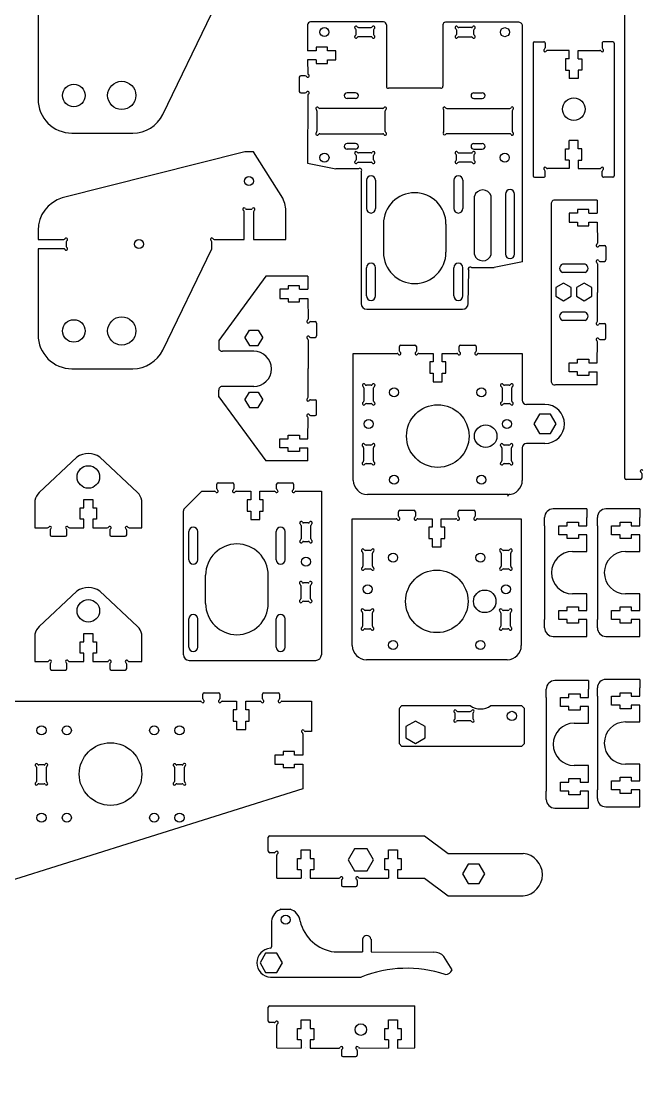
# Model space of a CAD drawing. Extents: x -480 to 456, y 426 to 992.
# Drawn here: x -210.1 to 10.6, y 429.5 to 803.2 of the extents above; entities that cross this region are included whole.
import ezdxf

# ---------------------------------------------------------------- set-up
doc = ezdxf.new("R2010")
doc.units = 0
doc.header["$MEASUREMENT"] = 0
doc.layers.add('BLACK', color=250, linetype='Continuous')
doc.layers.add('WHITE', color=7, linetype='Continuous')

# ---------------------------------------------------------------- blocks, each defined once
blk = doc.blocks.new('h')
at = {"linetype": 'ByBlock'}
for p, q in [((395.29, 804.97), (396.8, 807.56)), ((395.29, 804.97), (396.8, 802.38)), ((396.8, 807.56), (399.8, 807.56)), ((399.8, 807.56), (401.29, 804.97)), ((399.8, 802.38), (401.29, 804.97)), ((396.8, 802.38), (399.8, 802.38))]:
    blk.add_line(p, q, dxfattribs=at)
blk = doc.blocks.new('f')
at = {"linetype": 'ByBlock'}
for p, q in [((395.29, 826.91), (396.8, 829.51)), ((396.8, 829.51), (399.8, 829.51)), ((399.8, 829.51), (401.29, 826.91)), ((395.29, 826.91), (396.8, 824.32)), ((399.8, 824.32), (401.29, 826.91)), ((396.8, 824.32), (399.8, 824.32))]:
    blk.add_line(p, q, dxfattribs=at)
blk = doc.blocks.new('slot')
at = {"layer": 'WHITE', "linetype": 'Continuous'}
for p, q in [((959.16, 438.54), (959.16, 436.97)), ((964.49, 439.4), (960.02, 439.4)), ((965.36, 436.97), (965.36, 438.54)), ((960.02, 436.1), (964.49, 436.1))]:
    blk.add_line(p, q, dxfattribs=at)
for centre, start, end in [((959.16, 439.4), 30, 239.9998), ((958.66, 438.54), 0, 59.9998), ((960.02, 439.9), 210, 270), ((964.49, 439.9), 270, 329.9998), ((965.36, 439.4), 300, 149.9998), ((965.86, 438.54), 120, 180), ((959.16, 436.1), 120, 329.9998), ((958.66, 436.97), 300, 0), ((960.02, 435.6), 90, 149.9998), ((964.49, 435.6), 30, 90), ((965.36, 436.1), 210, 59.9998), ((965.86, 436.97), 180, 239.9998)]:
    blk.add_arc(centre, 0.5, start, end, dxfattribs=at)
blk = doc.blocks.new('jsdb')
at = {"layer": 'WHITE', "linetype": 'Continuous'}
for p, q in [((937.96, 438.54), (937.96, 436.97)), ((943.29, 439.4), (938.82, 439.4)), ((944.16, 436.97), (944.16, 438.54)), ((938.82, 436.1), (943.29, 436.1))]:
    blk.add_line(p, q, dxfattribs=at)
for centre, start, end in [((937.96, 439.4), 30, 239.9998), ((937.46, 438.54), 0, 59.9998), ((938.82, 439.9), 210, 270), ((943.29, 439.9), 270, 329.9998), ((944.16, 439.4), 300, 149.9998), ((944.66, 438.54), 120, 180), ((937.96, 436.1), 120, 329.9998), ((937.46, 436.97), 300, 0), ((938.82, 435.6), 90, 149.9998), ((943.29, 435.6), 30, 90), ((944.16, 436.1), 210, 59.9998), ((944.66, 436.97), 180, 239.9998)]:
    blk.add_arc(centre, 0.5, start, end, dxfattribs=at)

msp = doc.modelspace()

# ---------------------------------------------------------------- linework, layer by layer
at = {"color": 18, "linetype": 'ByBlock', "true_color": 0x000000}
for p, q in [((-32.21, 717.8), (-32.21, 801.82)), ((-87.52, 746.76), (-87.52, 736.76)), ((-84.32, 746.76), (-84.32, 736.76)), ((-56.52, 746.76), (-56.52, 736.76)), ((-53.32, 746.76), (-53.32, 736.76)), ((-49.25, 720.41), (-49.25, 741.15)), ((-43.26, 720.32), (-43.26, 741.24)), ((-38.19, 741.85), (-38.19, 720.57)), ((-34.99, 720.57), (-34.99, 741.85)), ((-81.52, 731.26), (-81.52, 721.26)), ((-59.32, 731.26), (-59.32, 721.26)), ((-87.52, 705.76), (-87.52, 715.76)), ((-84.32, 705.76), (-84.32, 715.76)), ((-56.52, 705.76), (-56.52, 715.76)), ((-53.32, 705.76), (-53.32, 715.76)), ((-123.21, 712.77), (-139.96, 689.93)), ((-139.96, 689.93), (-139.96, 687.43)), ((-127.54, 686.13), (-138.65, 686.13)), ((-127.54, 673.63), (-138.65, 673.63)), ((-139.96, 669.84), (-139.96, 672.34)), ((-139.96, 669.93), (-123.21, 647.22)), ((-24.17, 667.25), (-30.72, 667.25)), ((-24.17, 653.42), (-30.72, 653.42)), ((-203.71, 636.04), (-190.31, 648.56)), ((-168.81, 636.04), (-182.2, 648.56)), ((-152.33, 630.1), (-146.03, 636.47)), ((-9.29, 630.21), (-9.29, 627.21)), ((9.47, 630.21), (9.47, 627.21)), ((-24.3, 624.21), (-24.3, 627.21)), ((-5.54, 624.21), (-5.54, 627.21)), ((-150.63, 612.19), (-150.63, 622.19)), ((-147.43, 612.19), (-147.43, 622.19)), ((-119.63, 612.19), (-119.63, 622.19)), ((-116.43, 612.19), (-116.43, 622.19)), ((-144.63, 596.69), (-144.63, 606.69)), ((-122.43, 596.69), (-122.43, 606.69)), ((-203.71, 588.56), (-190.31, 601.08)), ((-168.81, 588.56), (-182.2, 601.08)), ((-150.63, 581.19), (-150.63, 591.19)), ((-147.43, 581.19), (-147.43, 591.19)), ((-119.63, 581.19), (-119.63, 591.19)), ((-116.43, 581.19), (-116.43, 591.19)), ((-24.3, 588.01), (-24.3, 591.01)), ((-5.54, 588.01), (-5.54, 591.01)), ((-9.29, 585.01), (-9.29, 588.01)), ((9.47, 585.01), (9.47, 588.01)), ((-150.53, 576.47), (-105.53, 576.47)), ((-8.69, 569.32), (-8.69, 566.32)), ((9.47, 569.75), (9.47, 566.75)), ((-23.7, 563.32), (-23.7, 566.32)), ((-5.54, 563.75), (-5.54, 566.75)), ((-32.47, 545.96), (-75.01, 545.96)), ((-23.7, 527.12), (-23.7, 530.12)), ((-8.69, 524.12), (-8.69, 527.12)), ((-5.54, 527.55), (-5.54, 530.55)), ((9.47, 524.55), (9.47, 527.55)), ((-121.89, 514.28), (-66.99, 514.28)), ((-66.99, 514.28), (-58.54, 508.03)), ((-119.39, 499.28), (-119.39, 507.41)), ((-58.54, 508.03), (-31.89, 508.03)), ((-119.39, 499.28), (-110.72, 499.26)), ((-109.11, 499.28), (-109.11, 499.28)), ((-107.5, 499.26), (-97.28, 499.26)), ((-89.95, 499.28), (-79.72, 499.26)), ((-76.5, 499.26), (-66.99, 499.2)), ((-66.99, 499.2), (-58.54, 492.95)), ((-58.54, 492.95), (-31.89, 492.95)), ((-117.78, 488.22), (-114.61, 488.22)), ((-121.28, 484), (-121.28, 474.85)), ((-88.93, 477.67), (-88.93, 473.09)), ((-85.93, 477.67), (-85.93, 473.09)), ((-98.96, 473.11), (-88.93, 473.09)), ((-121.89, 454.02), (-70.34, 454.02)), ((-70.34, 439.02), (-70.34, 454.02)), ((-119.39, 439.02), (-119.39, 447.15)), ((-119.39, 439.02), (-110.72, 439)), ((-109.11, 439.02), (-109.11, 439.02)), ((-107.5, 439), (-97.28, 439)), ((-89.95, 439.02), (-79.72, 439)), ((-76.5, 439), (-70.34, 439.02))]:
    msp.add_line(p, q, dxfattribs=at)
at = {"color": 18, "true_color": 0x000000}
for p, q in [((-105.43, 792.67), (-108.43, 792.67)), ((-28.38, 795.4), (-28.38, 748.32)), ((-27.88, 795.92), (-24.63, 795.92)), ((-24.14, 795.42), (-24.14, 793.71)), ((-15.61, 792.83), (-23.28, 792.85)), ((-15.61, 789.87), (-15.61, 792.83)), ((-12.37, 792.83), (-4.71, 792.85)), ((-12.37, 789.87), (-12.37, 792.83)), ((-3.85, 795.42), (-3.85, 793.71)), ((-0.11, 795.92), (-3.35, 795.92)), ((0.4, 795.4), (0.4, 748.32)), ((-105.43, 789.45), (-108.43, 789.45)), ((-91.42, 777.8), (-94.42, 777.8)), ((-49.42, 777.8), (-46.42, 777.8)), ((-91.42, 775.8), (-94.42, 775.8)), ((-49.42, 775.8), (-46.42, 775.8)), ((-91.42, 759.8), (-94.42, 759.8)), ((-49.42, 759.8), (-46.42, 759.8)), ((-91.42, 757.8), (-94.42, 757.8)), ((-49.42, 757.8), (-46.42, 757.8)), ((-108.42, 752.8), (-98.42, 750.8)), ((-15.61, 753.86), (-15.61, 750.91)), ((-12.37, 753.86), (-12.37, 750.91)), ((-90.42, 750.8), (-98.42, 750.8)), ((-27.88, 747.82), (-24.63, 747.82)), ((-24.14, 748.32), (-24.14, 750.02)), ((-15.61, 750.91), (-23.28, 750.89)), ((-12.37, 750.91), (-4.71, 750.89)), ((-3.85, 748.32), (-3.85, 750.02)), ((-0.11, 747.82), (-3.35, 747.82)), ((-21.94, 738.32), (-21.94, 675.62)), ((-5.64, 739.73), (-20.5, 739.74)), ((-5.64, 739.73), (-5.62, 735.08)), ((-8.57, 735.08), (-5.62, 735.08)), ((-8.57, 731.86), (-5.62, 731.86)), ((-32.21, 717.8), (-42.21, 715.8)), ((-50.21, 715.8), (-42.21, 715.8)), ((-108.35, 712.75), (-123.21, 712.77)), ((-108.35, 712.75), (-108.33, 708.1)), ((-111.28, 708.1), (-108.33, 708.1)), ((-111.28, 704.88), (-108.33, 704.88)), ((-8.57, 682.08), (-5.62, 682.08)), ((-8.57, 678.86), (-5.62, 678.86)), ((-5.64, 674.21), (-5.62, 678.86)), ((-5.64, 674.21), (-20.5, 674.19)), ((-111.28, 655.1), (-108.33, 655.1)), ((-111.28, 651.88), (-108.33, 651.88)), ((-108.35, 647.23), (-108.33, 651.88)), ((-108.35, 647.23), (-123.21, 647.22)), ((-75.98, 559.34), (-75.96, 546.99)), ((-75.96, 559.4), (-75.01, 560.44)), ((-32.47, 560.44), (-31.41, 559.38)), ((-31.41, 547.01), (-31.41, 559.38)), ((-75.96, 546.99), (-75.01, 545.96)), ((-32.47, 545.96), (-31.41, 547.01)), ((-110.72, 502.22), (-110.72, 499.26)), ((-107.5, 502.22), (-107.5, 499.26)), ((-79.72, 502.22), (-79.72, 499.26)), ((-76.5, 502.22), (-76.5, 499.26)), ((-85.93, 473.09), (-63.7, 473.04)), ((-57.14, 466.77), (-60.09, 471.52)), ((-121.63, 464.15), (-89.39, 464.15)), ((-110.72, 441.96), (-110.72, 439)), ((-107.5, 441.96), (-107.5, 439)), ((-79.72, 441.96), (-79.72, 439)), ((-76.5, 441.96), (-76.5, 439))]:
    msp.add_line(p, q, dxfattribs=at)
for points in [[(-108.42, 801.89), (-108.43, 792.67)], [(-81.44, 802.94), (-107.39, 802.94)], [(-80.44, 801.92), (-80.44, 780.11)], [(-60.42, 801.92), (-60.42, 780.11)], [(-33.48, 802.8), (-59.54, 802.8)], [(-108.43, 789.45), (-108.38, 784.66)], [(-61.17, 779.41), (-79.74, 779.41)], [(-108.38, 776.93), (-108.42, 752.8)], [(-5.62, 731.86), (-5.54, 724.47)], [(-2.54, 723.11), (-2.55, 718.52)], [(-9.88, 717.03), (-17.99, 717.03)], [(-9.88, 714.03), (-17.99, 714.03)], [(-5.54, 717.15), (-5.54, 706.95)], [(-5.54, 696.79), (-5.54, 706.99)], [(-108.33, 704.88), (-108.25, 697.5)], [(-9.88, 700.03), (-17.99, 700.03)], [(-105.25, 696.13), (-105.26, 691.55)], [(-9.88, 697.03), (-17.99, 697.03)], [(-2.54, 690.83), (-2.55, 695.41)], [(-108.25, 690.17), (-108.25, 679.97)], [(-5.62, 682.08), (-5.54, 689.46)], [(-108.25, 669.81), (-108.25, 680.01)], [(-105.25, 663.85), (-105.26, 668.44)], [(-108.33, 655.1), (-108.25, 662.49)], [(-95.92, 496.28), (-91.33, 496.28)], [(-95.92, 436.02), (-91.33, 436.02)]]:
    msp.add_lwpolyline(points, dxfattribs=at)
at = {"color": 18, "linetype": 'ByBlock', "true_color": 0x000000}
for points in [[(-20.3, 705.61), (-17.57, 704.04), (-14.84, 705.61), (-14.84, 708.76), (-17.57, 710.33), (-20.3, 708.76)], [(-13.01, 705.61), (-10.29, 704.04), (-7.56, 705.61), (-7.56, 708.76), (-10.29, 710.33), (-13.01, 708.76)], [(-26.15, 663.76), (-28.12, 660.34), (-26.15, 656.91), (-22.2, 656.91), (-20.22, 660.34), (-22.2, 663.76)], [(-73.57, 549.04), (-70.15, 547.07), (-66.72, 549.04), (-66.72, 552.99), (-70.15, 554.97), (-73.57, 552.99)], [(-91.75, 509.67), (-93.99, 505.78), (-91.75, 501.89), (-87.26, 501.89), (-85.01, 505.78), (-87.26, 509.67)], [(-51.48, 504.19), (-53.45, 500.77), (-51.48, 497.35), (-47.53, 497.35), (-45.55, 500.77), (-47.53, 504.19)], [(-123.33, 472.69), (-125.3, 469.27), (-123.33, 465.85), (-119.38, 465.85), (-117.4, 469.27), (-119.38, 472.69)]]:
    msp.add_lwpolyline(points, close=True, dxfattribs=at)
at = {"color": 18, "true_color": 0x000000}
for centre, radius in [((-102.45, 799.31), 1.6), ((-102.45, 799.31), 1.6), ((-102.45, 799.31), 1.6), ((-102.45, 799.31), 1.6), ((-38.42, 799.3), 1.6), ((-13.95, 771.99), 4.02), ((-102.45, 754.82), 1.61), ((-38.44, 754.8), 1.61), ((-35.92, 556.79), 1.63), ((-116.2, 484.53), 1.6)]:
    msp.add_circle(centre, radius, dxfattribs=at)
at = {"color": 18, "linetype": 'ByBlock', "true_color": 0x000000}
for centre, radius in [((-202.9, 551.68), 1.62), ((-153.9, 551.68), 1.62), ((-202.9, 520.68), 1.62), ((-153.9, 520.68), 1.62), ((-89.56, 445.52), 2.05)]:
    msp.add_circle(centre, radius, dxfattribs=at)
at = {"color": 18, "true_color": 0x000000}
for centre, radius, start, end in [((-107.29, 801.82), 1.13, 95.0622, 176.0706), ((-81.52, 801.86), 1.08, 2.697, 86.0078), ((-59.57, 801.95), 0.848, 88.0506, 181.9494), ((-33.46, 801.51), 1.29, 14.0428, 90.5816), ((-27.84, 795.37), 0.552, 94.5002, 174.3533), ((-24.56, 795.5), 0.427, 349.7748, 99.7328), ((-3.43, 795.5), 0.427, 80.2672, 190.2252), ((-0.15, 795.37), 0.552, 5.6467, 85.4998), ((-94.42, 776.8), 1, 90, 270), ((-91.42, 776.8), 1, 270, 90), ((-79.86, 780), 0.595, 168.4931, 281.7149), ((-61.04, 780.02), 0.625, 257.8508, 8.3242), ((-49.42, 776.8), 1, 90, 270), ((-46.42, 776.8), 1, 270, 90), ((-61.17, 764.05), 1.04, 335.5198, 4.3298), ((-94.42, 758.8), 1, 90, 270), ((-91.42, 758.8), 1, 270, 90), ((-49.42, 758.8), 1, 90, 270), ((-46.42, 758.8), 1, 270, 90), ((-89.92, 750.3), 0.707, 315, 135), ((-27.84, 748.37), 0.552, 185.6467, 265.4998), ((-24.56, 748.24), 0.427, 260.2672, 10.2252), ((-3.43, 748.24), 0.427, 169.7748, 279.7328), ((-0.15, 748.37), 0.552, 274.5002, 354.3533), ((-20.69, 738.49), 1.27, 81.452, 187.7022), ((-50.71, 715.3), 0.707, 44.9943, 225.0057), ((-17.36, 715.53), 1.63, 112.6199, 247.3801), ((-10.5, 715.53), 1.63, 292.6199, 67.3801), ((-17.36, 698.53), 1.63, 112.6199, 247.3801), ((-10.5, 698.53), 1.62, 292.6199, 67.3801), ((-20.69, 675.45), 1.27, 172.2978, 278.548), ((-116.42, 483.53), 4.88, 106.1382, 174.4888), ((-115.97, 483.53), 4.88, 5.5112, 73.8618), ((-97.15, 487.35), 14.35, 193.4996, 262.7411), ((-63.7, 468.02), 5.02, 43.4994, 90), ((-73.25, 424.08), 43.2, 71.5943, 111.9492), ((-59.62, 467.71), 2.63, 270, 339.3939)]:
    msp.add_arc(centre, radius, start, end, dxfattribs=at)
at = {"color": 18, "linetype": 'ByBlock', "true_color": 0x000000}
for centre, radius, start, end in [((-85.92, 746.76), 1.6, 0, 180), ((-54.92, 746.76), 1.6, 0, 180), ((-70.42, 731.26), 11.1, 0, 180), ((-46.24, 740.18), 3.16, 19.5705, 162.0428), ((-36.59, 741.85), 1.6, 0, 180), ((-85.92, 736.76), 1.6, 180, 0), ((-54.92, 736.76), 1.6, 180, 0), ((-70.42, 721.26), 11.1, 180, 0), ((-46.24, 721.38), 3.16, 197.9572, 340.4295), ((-36.59, 720.57), 1.6, 180, 0), ((-85.92, 715.76), 1.6, 0, 180), ((-54.92, 715.76), 1.6, 0, 180), ((-85.92, 705.76), 1.6, 180, 0), ((-54.92, 705.76), 1.6, 180, 0), ((-138.78, 687.31), 1.18, 174.1395, 276.5616), ((-127.54, 679.88), 6.25, 270, 90), ((-138.78, 672.46), 1.18, 83.4384, 185.8605), ((-30.72, 668.75), 1.5, 180, 270), ((-24.17, 660.34), 6.92, 270, 90), ((-30.72, 651.92), 1.5, 90, 180), ((-186.26, 642.78), 7.06, 54.9343, 125.0657), ((-151.53, 629.49), 1, 143.0251, 180), ((-149.03, 622.19), 1.6, 0, 180), ((-118.03, 622.19), 1.6, 0, 180), ((-133.53, 606.69), 11.1, 0, 180), ((-149.03, 612.19), 1.6, 180, 0), ((-118.03, 612.19), 1.6, 180, 0), ((-186.26, 595.3), 7.06, 54.9343, 125.0657), ((-133.53, 596.69), 11.1, 180, 0), ((-149.03, 591.19), 1.6, 0, 180), ((-118.03, 591.19), 1.6, 0, 180), ((-149.03, 581.19), 1.6, 180, 0), ((-118.03, 581.19), 1.6, 180, 0), ((-32.64, 500.49), 7.57, 275.6387, 84.3613), ((-87.43, 477.41), 1.52, 9.8746, 170.1254), ((-121.88, 474.95), 0.606, 290.1526, 349.7057), ((-121.35, 469.27), 5.12, 93.5307, 267.4867)]:
    msp.add_arc(centre, radius, start, end, dxfattribs=at)
at = {"layer": 'BLACK', "linetype": 'ByBlock'}
for p, q in [((-75.01, 560.44), (-50.7, 560.44)), ((-43.38, 560.44), (-32.47, 560.44))]:
    msp.add_line(p, q, dxfattribs=at)
msp.add_arc((-47.04, 565.63), 6.36, 234.8177, 305.1823, dxfattribs=at)
at = {"layer": 'WHITE', "color": 18, "linetype": 'Continuous', "true_color": 0x000000}
for p, q in [((4.16, 641.12), (4.16, 855.26)), ((-204.12, 806.02), (-204.12, 775.5)), ((-159.79, 770.1), (-142.47, 806.01)), ((-91.25, 798.53), (-91.25, 800.1)), ((-90.38, 800.96), (-85.92, 800.96)), ((-85.05, 800.1), (-85.05, 798.53)), ((-55.62, 800.07), (-55.62, 798.5)), ((-50.29, 800.94), (-54.76, 800.94)), ((-49.42, 798.5), (-49.42, 800.07)), ((-85.92, 797.66), (-90.38, 797.66)), ((-54.76, 797.64), (-50.29, 797.64)), ((-101.41, 793.95), (-105.43, 793.95)), ((-105.43, 793.95), (-105.43, 792.67)), ((-101.41, 792.67), (-101.41, 793.95)), ((-98.39, 792.67), (-101.41, 792.67)), ((-98.39, 789.45), (-98.39, 792.67)), ((-105.43, 789.45), (-105.43, 788.17)), ((-101.41, 789.45), (-98.39, 789.45)), ((-101.41, 788.17), (-101.41, 789.45)), ((-16.9, 789.87), (-16.9, 785.85)), ((-15.61, 789.87), (-16.9, 789.87)), ((-12.37, 789.87), (-11.09, 789.87)), ((-11.09, 789.87), (-11.09, 785.85)), ((-105.43, 788.17), (-101.41, 788.17)), ((-16.9, 785.85), (-15.61, 785.85)), ((-15.61, 785.85), (-15.61, 782.83)), ((-12.37, 785.85), (-12.37, 782.83)), ((-11.09, 785.85), (-12.37, 785.85)), ((-111.38, 783.3), (-111.38, 778.3)), ((-109.25, 783.8), (-110.88, 783.8)), ((-12.37, 782.83), (-15.59, 782.83)), ((-110.88, 777.8), (-109.25, 777.8)), ((-105.16, 771.4), (-105.16, 764.13)), ((-81.78, 772.26), (-104.14, 772.26)), ((-80.91, 764.12), (-80.91, 771.39)), ((-60.13, 764.13), (-60.13, 771.4)), ((-59.03, 772.27), (-36.66, 772.27)), ((-35.79, 771.4), (-35.79, 764.13)), ((-192.12, 763.5), (-170.51, 763.5)), ((-104.14, 763.26), (-81.78, 763.26)), ((-36.66, 763.27), (-59.03, 763.27)), ((-15.61, 757.89), (-15.61, 760.9)), ((-12.37, 760.9), (-15.59, 760.9)), ((-12.37, 757.89), (-12.37, 760.9)), ((-130.73, 756.82), (-195.55, 740.51)), ((-127.64, 756.82), (-130.73, 756.82)), ((-117.24, 740.37), (-127.64, 756.82)), ((-91.25, 755.59), (-91.25, 754.03)), ((-85.92, 756.46), (-90.38, 756.46)), ((-85.05, 754.03), (-85.05, 755.59)), ((-55.62, 754.05), (-55.62, 755.62)), ((-54.76, 756.49), (-50.29, 756.49)), ((-49.42, 755.62), (-49.42, 754.05)), ((-16.9, 753.86), (-16.9, 757.89)), ((-16.9, 757.89), (-15.61, 757.89)), ((-11.09, 757.89), (-12.37, 757.89)), ((-11.09, 753.86), (-11.09, 757.89)), ((-90.38, 753.16), (-85.92, 753.16)), ((-50.29, 753.19), (-54.76, 753.19)), ((-15.61, 753.86), (-16.9, 753.86)), ((-12.37, 753.86), (-11.09, 753.86)), ((-89.42, 749.8), (-89.42, 703.04)), ((-130.08, 736.47), (-128.51, 736.47)), ((-12.6, 736.36), (-12.6, 735.08)), ((-8.57, 736.36), (-12.6, 736.36)), ((-8.57, 735.08), (-8.57, 736.36)), ((-130.94, 725.82), (-130.94, 735.61)), ((-127.64, 735.6), (-127.64, 725.82)), ((-116.12, 725.82), (-116.12, 735.29)), ((-15.61, 735.08), (-15.61, 731.86)), ((-12.6, 735.08), (-15.61, 735.08)), ((-204.12, 729.01), (-204.12, 725.78)), ((-15.61, 731.86), (-12.6, 731.86)), ((-12.6, 731.86), (-12.6, 730.58)), ((-12.6, 730.58), (-8.57, 730.58)), ((-8.57, 730.58), (-8.57, 731.86)), ((-204.12, 725.78), (-194.98, 725.78)), ((-141.6, 725.82), (-130.94, 725.82)), ((-127.64, 725.82), (-116.12, 725.82)), ((-194.98, 722.48), (-204.12, 722.48)), ((-204.12, 722.48), (-204.12, 691.95)), ((-194.12, 724.91), (-194.12, 723.34)), ((-159.79, 686.55), (-142.47, 722.47)), ((-142.47, 722.47), (-142.47, 724.96)), ((-4.68, 723.61), (-3.04, 723.61)), ((-4.68, 718.01), (-3.04, 718.01)), ((-51.42, 703.04), (-51.2, 714.79)), ((-118.32, 708.1), (-118.32, 704.88)), ((-115.31, 708.1), (-118.32, 708.1)), ((-111.28, 709.38), (-115.31, 709.38)), ((-115.31, 709.38), (-115.31, 708.1)), ((-111.28, 708.1), (-111.28, 709.38)), ((-118.32, 704.88), (-115.31, 704.88)), ((-115.31, 704.88), (-115.31, 703.6)), ((-115.31, 703.6), (-111.28, 703.6)), ((-111.28, 703.6), (-111.28, 704.88)), ((-87.42, 701.04), (-53.42, 701.04)), ((-107.39, 696.63), (-105.75, 696.63)), ((-4.68, 695.92), (-3.04, 695.92)), ((-107.39, 691.04), (-105.75, 691.04)), ((-75.82, 686.2), (-75.82, 687.84)), ((-75.32, 688.34), (-70.32, 688.34)), ((-69.82, 687.84), (-69.82, 686.2)), ((-54.62, 686.2), (-54.62, 687.84)), ((-54.12, 688.34), (-49.12, 688.34)), ((-48.62, 687.84), (-48.62, 686.2)), ((-4.68, 690.33), (-3.04, 690.33)), ((-92.22, 640.34), (-92.22, 685.34)), ((-92.22, 685.34), (-76.69, 685.34)), ((-68.96, 685.34), (-63.82, 685.34)), ((-63.82, 685.34), (-63.82, 682.34)), ((-60.62, 682.34), (-60.62, 685.34)), ((-60.62, 685.34), (-55.49, 685.34)), ((-47.76, 685.34), (-32.22, 685.34)), ((-32.22, 685.34), (-32.22, 668.75)), ((-63.82, 682.34), (-65.1, 682.34)), ((-65.1, 682.34), (-65.1, 678.34)), ((-59.35, 682.34), (-60.62, 682.34)), ((-59.35, 678.34), (-59.35, 682.34)), ((-15.61, 678.86), (-15.61, 682.08)), ((-15.61, 682.08), (-12.6, 682.08)), ((-12.6, 683.36), (-8.57, 683.36)), ((-12.6, 682.08), (-12.6, 683.36)), ((-8.57, 683.36), (-8.57, 682.08)), ((-192.12, 679.95), (-170.51, 679.95)), ((-65.1, 678.34), (-63.82, 678.34)), ((-63.82, 678.34), (-63.82, 675.34)), ((-60.62, 675.34), (-60.62, 678.34)), ((-60.62, 678.34), (-59.35, 678.34)), ((-12.6, 678.86), (-15.61, 678.86)), ((-12.6, 677.58), (-12.6, 678.86)), ((-8.57, 677.58), (-12.6, 677.58)), ((-8.57, 678.86), (-8.57, 677.58)), ((-63.82, 675.34), (-60.62, 675.34)), ((-107.39, 668.95), (-105.75, 668.95)), ((-107.39, 663.35), (-105.75, 663.35)), ((-118.32, 651.88), (-118.32, 655.1)), ((-118.32, 655.1), (-115.31, 655.1)), ((-115.31, 655.1), (-115.31, 656.38)), ((-115.31, 656.38), (-111.28, 656.38)), ((-111.28, 656.38), (-111.28, 655.1)), ((-115.31, 651.88), (-118.32, 651.88)), ((-115.31, 650.6), (-115.31, 651.88)), ((-111.28, 650.6), (-115.31, 650.6)), ((-111.28, 651.88), (-111.28, 650.6)), ((-32.22, 651.92), (-32.22, 640.34)), ((-140.13, 639.47), (-135.13, 639.47)), ((-118.93, 639.47), (-113.93, 639.47)), ((9.66, 640.62), (4.66, 640.62)), ((10.16, 642.76), (10.16, 641.12)), ((-146.03, 636.47), (-141.5, 636.47)), ((-140.63, 637.34), (-140.63, 638.97)), ((-134.63, 638.97), (-134.63, 637.34)), ((-133.77, 636.47), (-128.63, 636.47)), ((-128.63, 636.47), (-128.63, 633.47)), ((-125.43, 633.47), (-125.43, 636.47)), ((-125.43, 636.47), (-120.3, 636.47)), ((-119.43, 637.34), (-119.43, 638.97)), ((-113.43, 638.97), (-113.43, 637.34)), ((-112.57, 636.47), (-103.53, 636.47)), ((-103.53, 636.47), (-103.53, 578.47)), ((-205.26, 633.23), (-205.26, 623.54)), ((-187.86, 630.54), (-187.86, 633.54)), ((-187.86, 633.54), (-184.66, 633.54)), ((-184.66, 633.54), (-184.66, 630.54)), ((-167.26, 623.54), (-167.26, 633.23)), ((-129.91, 633.47), (-129.91, 629.47)), ((-128.63, 633.47), (-129.91, 633.47)), ((-124.16, 633.47), (-125.43, 633.47)), ((-124.16, 629.47), (-124.16, 633.47)), ((-37.22, 635.34), (-87.22, 635.34)), ((-189.13, 626.54), (-189.13, 630.54)), ((-189.13, 630.54), (-187.86, 630.54)), ((-184.66, 630.54), (-183.38, 630.54)), ((-183.38, 630.54), (-183.38, 626.54)), ((-152.53, 578.47), (-152.53, 629.49)), ((-129.91, 629.47), (-128.63, 629.47)), ((-128.63, 629.47), (-128.63, 626.47)), ((-125.43, 626.47), (-125.43, 629.47)), ((-125.43, 629.47), (-124.16, 629.47)), ((-76.17, 627.6), (-76.17, 629.23)), ((-75.67, 629.73), (-70.67, 629.73)), ((-70.17, 629.23), (-70.17, 627.6)), ((-54.97, 627.6), (-54.97, 629.23)), ((-54.47, 629.73), (-49.47, 629.73)), ((-48.97, 629.23), (-48.97, 627.6)), ((-9.29, 630.21), (-21.3, 630.21)), ((9.47, 630.21), (-2.54, 630.21)), ((-187.86, 626.54), (-189.13, 626.54)), ((-187.86, 623.54), (-187.86, 626.54)), ((-183.38, 626.54), (-184.66, 626.54)), ((-184.66, 626.54), (-184.66, 623.54)), ((-128.63, 626.47), (-125.43, 626.47)), ((-92.57, 581.73), (-92.57, 626.73)), ((-92.57, 626.73), (-77.04, 626.73)), ((-69.31, 626.73), (-64.17, 626.73)), ((-64.17, 626.73), (-64.17, 623.73)), ((-60.97, 623.73), (-60.97, 626.73)), ((-60.97, 626.73), (-55.84, 626.73)), ((-48.11, 626.73), (-32.57, 626.73)), ((-32.57, 626.73), (-32.57, 581.73)), ((-24.3, 624.21), (-24.3, 591.01)), ((-19.29, 621.01), (-19.29, 624.21)), ((-19.29, 624.21), (-16.29, 624.21)), ((-16.29, 624.21), (-16.29, 625.49)), ((-16.29, 625.49), (-12.29, 625.49)), ((-12.29, 625.49), (-12.29, 624.21)), ((-12.29, 624.21), (-9.29, 624.21)), ((-9.29, 624.21), (-9.29, 627.21)), ((-5.54, 624.21), (-5.54, 591.01)), ((-0.53, 621.01), (-0.53, 624.21)), ((-0.53, 624.21), (2.47, 624.21)), ((2.47, 624.21), (2.47, 625.49)), ((2.47, 625.49), (6.47, 625.49)), ((6.47, 625.49), (6.47, 624.21)), ((6.47, 624.21), (9.47, 624.21)), ((9.47, 624.21), (9.47, 627.21)), ((-205.26, 623.54), (-200.73, 623.54)), ((-199.86, 622.67), (-199.86, 621.04)), ((-199.36, 620.54), (-194.36, 620.54)), ((-193.86, 621.04), (-193.86, 622.67)), ((-192.99, 623.54), (-187.86, 623.54)), ((-184.66, 623.54), (-179.53, 623.54)), ((-178.66, 622.67), (-178.66, 621.04)), ((-178.16, 620.54), (-173.16, 620.54)), ((-172.66, 621.04), (-172.66, 622.67)), ((-171.79, 623.54), (-167.26, 623.54)), ((-64.17, 623.73), (-65.45, 623.73)), ((-65.45, 623.73), (-65.45, 619.73)), ((-59.7, 623.73), (-60.97, 623.73)), ((-59.7, 619.73), (-59.7, 623.73)), ((-16.29, 621.01), (-19.29, 621.01)), ((-16.29, 619.74), (-16.29, 621.01)), ((-9.29, 621.01), (-12.29, 621.01)), ((-12.29, 621.01), (-12.29, 619.74)), ((-9.29, 615.11), (-9.29, 621.01)), ((2.47, 621.01), (-0.53, 621.01)), ((2.47, 619.74), (2.47, 621.01)), ((9.47, 621.01), (6.47, 621.01)), ((6.47, 621.01), (6.47, 619.74)), ((9.47, 615.11), (9.47, 621.01)), ((-65.45, 619.73), (-64.17, 619.73)), ((-64.17, 619.73), (-64.17, 616.73)), ((-64.17, 616.73), (-60.97, 616.73)), ((-60.97, 616.73), (-60.97, 619.73)), ((-60.97, 619.73), (-59.7, 619.73)), ((-12.29, 619.74), (-16.29, 619.74)), ((6.47, 619.74), (2.47, 619.74)), ((-14.39, 615.11), (-9.29, 615.11)), ((4.37, 615.11), (9.47, 615.11)), ((-9.29, 600.11), (-14.39, 600.11)), ((-9.29, 594.21), (-9.29, 600.11)), ((9.47, 600.11), (4.37, 600.11)), ((9.47, 594.21), (9.47, 600.11)), ((-16.29, 594.21), (-16.29, 595.49)), ((-16.29, 595.49), (-12.29, 595.49)), ((-12.29, 595.49), (-12.29, 594.21)), ((2.47, 594.21), (2.47, 595.49)), ((2.47, 595.49), (6.47, 595.49)), ((6.47, 595.49), (6.47, 594.21)), ((-19.29, 591.01), (-19.29, 594.21)), ((-19.29, 594.21), (-16.29, 594.21)), ((-16.29, 591.01), (-19.29, 591.01)), ((-16.29, 589.74), (-16.29, 591.01)), ((-12.29, 594.21), (-9.29, 594.21)), ((-9.29, 591.01), (-12.29, 591.01)), ((-12.29, 591.01), (-12.29, 589.74)), ((-9.29, 588.01), (-9.29, 591.01)), ((-0.53, 591.01), (-0.53, 594.21)), ((-0.53, 594.21), (2.47, 594.21)), ((2.47, 591.01), (-0.53, 591.01)), ((2.47, 589.74), (2.47, 591.01)), ((6.47, 594.21), (9.47, 594.21)), ((9.47, 591.01), (6.47, 591.01)), ((6.47, 591.01), (6.47, 589.74)), ((9.47, 588.01), (9.47, 591.01)), ((-12.29, 589.74), (-16.29, 589.74)), ((6.47, 589.74), (2.47, 589.74)), ((-205.26, 585.75), (-205.26, 576.06)), ((-187.86, 583.06), (-187.86, 586.06)), ((-187.86, 586.06), (-184.66, 586.06)), ((-184.66, 586.06), (-184.66, 583.06)), ((-167.26, 576.06), (-167.26, 585.75)), ((-21.3, 585.01), (-9.29, 585.01)), ((-2.54, 585.01), (9.47, 585.01)), ((-189.13, 579.06), (-189.13, 583.06)), ((-189.13, 583.06), (-187.86, 583.06)), ((-184.66, 583.06), (-183.38, 583.06)), ((-183.38, 583.06), (-183.38, 579.06)), ((-205.26, 576.06), (-200.73, 576.06)), ((-192.99, 576.06), (-187.86, 576.06)), ((-187.86, 579.06), (-189.13, 579.06)), ((-187.86, 576.06), (-187.86, 579.06)), ((-183.38, 579.06), (-184.66, 579.06)), ((-184.66, 579.06), (-184.66, 576.06)), ((-184.66, 576.06), (-179.53, 576.06)), ((-171.79, 576.06), (-167.26, 576.06)), ((-37.57, 576.73), (-87.57, 576.73)), ((-199.86, 575.19), (-199.86, 573.56)), ((-199.36, 573.06), (-194.36, 573.06)), ((-193.86, 573.56), (-193.86, 575.19)), ((-178.66, 575.19), (-178.66, 573.56)), ((-178.16, 573.06), (-173.16, 573.06)), ((-172.66, 573.56), (-172.66, 575.19)), ((-8.69, 569.32), (-20.7, 569.32)), ((9.47, 569.75), (-2.54, 569.75)), ((-145.62, 562.83), (-145.62, 564.47)), ((-145.12, 564.97), (-140.12, 564.97)), ((-139.62, 564.47), (-139.62, 562.83)), ((-124.42, 562.83), (-124.42, 564.47)), ((-123.92, 564.97), (-118.92, 564.97)), ((-118.42, 564.47), (-118.42, 562.83)), ((-15.69, 563.32), (-15.69, 564.59)), ((-15.69, 564.59), (-11.69, 564.59)), ((-11.69, 564.59), (-11.69, 563.32)), ((-8.69, 563.32), (-8.69, 566.32)), ((2.47, 563.75), (2.47, 565.02)), ((2.47, 565.02), (6.47, 565.02)), ((6.47, 565.02), (6.47, 563.75)), ((9.47, 563.75), (9.47, 566.75)), ((-277.56, 561.97), (-146.49, 561.97)), ((-138.76, 561.97), (-133.62, 561.97)), ((-133.62, 561.97), (-133.62, 558.97)), ((-130.42, 558.97), (-130.42, 561.97)), ((-130.42, 561.97), (-125.29, 561.97)), ((-117.56, 561.97), (-107.02, 561.97)), ((-107.02, 561.97), (-107.02, 551.32)), ((-23.7, 563.32), (-23.7, 530.12)), ((-18.69, 560.12), (-18.69, 563.32)), ((-18.69, 563.32), (-15.69, 563.32)), ((-11.69, 563.32), (-8.69, 563.32)), ((-5.54, 563.75), (-5.54, 530.55)), ((-0.53, 560.55), (-0.53, 563.75)), ((-0.53, 563.75), (2.47, 563.75)), ((6.47, 563.75), (9.47, 563.75)), ((-133.62, 558.97), (-134.9, 558.97)), ((-134.9, 558.97), (-134.9, 554.97)), ((-129.15, 558.97), (-130.42, 558.97)), ((-129.15, 554.97), (-129.15, 558.97)), ((-56.04, 555.97), (-56.04, 557.54)), ((-55.17, 558.4), (-50.7, 558.4)), ((-49.84, 557.54), (-49.84, 555.97)), ((-15.69, 560.12), (-18.69, 560.12)), ((-15.69, 558.84), (-15.69, 560.12)), ((-11.69, 558.84), (-15.69, 558.84)), ((-8.69, 560.12), (-11.69, 560.12)), ((-11.69, 560.12), (-11.69, 558.84)), ((-8.69, 554.22), (-8.69, 560.12)), ((2.47, 560.55), (-0.53, 560.55)), ((2.47, 559.27), (2.47, 560.55)), ((6.47, 559.27), (2.47, 559.27)), ((9.47, 560.55), (6.47, 560.55)), ((6.47, 560.55), (6.47, 559.27)), ((9.47, 554.65), (9.47, 560.55)), ((-134.9, 554.97), (-133.62, 554.97)), ((-133.62, 554.97), (-133.62, 551.97)), ((-130.42, 551.97), (-130.42, 554.97)), ((-130.42, 554.97), (-129.15, 554.97)), ((-50.7, 555.1), (-55.17, 555.1)), ((-13.79, 554.22), (-8.69, 554.22)), ((4.37, 554.65), (9.47, 554.65)), ((-133.62, 551.97), (-130.42, 551.97)), ((-110.12, 550.45), (-110.12, 542.92)), ((-107.02, 551.32), (-109.26, 551.32)), ((-117.12, 542.92), (-120.12, 542.92)), ((-120.12, 542.92), (-120.12, 539.72)), ((-113.12, 544.19), (-117.12, 544.19)), ((-117.12, 544.19), (-117.12, 542.92)), ((-113.12, 542.92), (-113.12, 544.19)), ((-110.12, 542.92), (-113.12, 542.92)), ((-204.68, 538.57), (-204.68, 533.56)), ((-201.99, 539.39), (-203.86, 539.39)), ((-201.17, 533.56), (-201.17, 538.61)), ((-155.68, 538.57), (-155.68, 533.56)), ((-152.99, 539.39), (-154.86, 539.39)), ((-152.17, 533.56), (-152.17, 538.61)), ((-120.12, 539.72), (-117.12, 539.72)), ((-117.12, 539.72), (-117.12, 538.44)), ((-117.12, 538.44), (-113.12, 538.44)), ((-113.12, 538.44), (-113.12, 539.72)), ((-113.12, 539.72), (-110.12, 539.72)), ((-110.12, 539.72), (-110.12, 530.97)), ((-8.69, 539.22), (-13.79, 539.22)), ((-8.69, 533.32), (-8.69, 539.22)), ((9.47, 539.65), (4.37, 539.65)), ((9.47, 533.75), (9.47, 539.65)), ((-15.69, 533.32), (-15.69, 534.59)), ((-15.69, 534.59), (-11.69, 534.59)), ((-11.69, 534.59), (-11.69, 533.32)), ((2.47, 533.75), (2.47, 535.02)), ((2.47, 535.02), (6.47, 535.02)), ((6.47, 535.02), (6.47, 533.75)), ((-110.12, 530.97), (-432.57, 429.47)), ((-203.86, 532.74), (-201.99, 532.74)), ((-154.86, 532.74), (-152.99, 532.74)), ((-18.69, 530.12), (-18.69, 533.32)), ((-18.69, 533.32), (-15.69, 533.32)), ((-11.69, 533.32), (-8.69, 533.32)), ((-0.53, 530.55), (-0.53, 533.75)), ((-0.53, 533.75), (2.47, 533.75)), ((6.47, 533.75), (9.47, 533.75)), ((-15.69, 530.12), (-18.69, 530.12)), ((-15.69, 528.84), (-15.69, 530.12)), ((-11.69, 528.84), (-15.69, 528.84)), ((-8.69, 530.12), (-11.69, 530.12)), ((-11.69, 530.12), (-11.69, 528.84)), ((-8.69, 527.12), (-8.69, 530.12)), ((2.47, 530.55), (-0.53, 530.55)), ((2.47, 529.27), (2.47, 530.55)), ((6.47, 529.27), (2.47, 529.27)), ((9.47, 530.55), (6.47, 530.55)), ((6.47, 530.55), (6.47, 529.27)), ((9.47, 527.55), (9.47, 530.55)), ((-20.7, 524.12), (-8.69, 524.12)), ((-2.54, 524.55), (9.47, 524.55)), ((-122.39, 508.78), (-122.39, 513.78)), ((-110.72, 509.25), (-107.5, 509.25)), ((-110.72, 506.24), (-110.72, 509.25)), ((-107.5, 509.25), (-107.5, 506.24)), ((-79.72, 509.25), (-76.5, 509.25)), ((-79.72, 506.24), (-79.72, 509.25)), ((-76.5, 509.25), (-76.5, 506.24)), ((-120.26, 508.28), (-121.89, 508.28)), ((-112, 502.22), (-112, 506.24)), ((-112, 506.24), (-110.72, 506.24)), ((-107.5, 506.24), (-106.22, 506.24)), ((-106.22, 506.24), (-106.22, 502.22)), ((-81, 502.22), (-81, 506.24)), ((-81, 506.24), (-79.72, 506.24)), ((-76.5, 506.24), (-75.22, 506.24)), ((-75.22, 506.24), (-75.22, 502.22)), ((-110.72, 502.22), (-112, 502.22)), ((-106.22, 502.22), (-107.5, 502.22)), ((-79.72, 502.22), (-81, 502.22)), ((-75.22, 502.22), (-76.5, 502.22)), ((-96.42, 498.41), (-96.42, 496.78)), ((-90.82, 498.41), (-90.82, 496.78)), ((-122.39, 448.52), (-122.39, 453.52)), ((-110.72, 449), (-107.5, 449)), ((-110.72, 445.98), (-110.72, 449)), ((-107.5, 449), (-107.5, 445.98)), ((-79.72, 449), (-76.5, 449)), ((-79.72, 445.98), (-79.72, 449)), ((-76.5, 449), (-76.5, 445.98)), ((-120.26, 448.02), (-121.89, 448.02)), ((-112, 441.96), (-112, 445.98)), ((-112, 445.98), (-110.72, 445.98)), ((-107.5, 445.98), (-106.22, 445.98)), ((-106.22, 445.98), (-106.22, 441.96)), ((-81, 441.96), (-81, 445.98)), ((-81, 445.98), (-79.72, 445.98)), ((-76.5, 445.98), (-75.22, 445.98)), ((-75.22, 445.98), (-75.22, 441.96)), ((-110.72, 441.96), (-112, 441.96)), ((-106.22, 441.96), (-107.5, 441.96)), ((-79.72, 441.96), (-81, 441.96)), ((-75.22, 441.96), (-76.5, 441.96)), ((-96.42, 438.15), (-96.42, 436.52)), ((-90.82, 438.15), (-90.82, 436.52))]:
    msp.add_line(p, q, dxfattribs=at)
for centre, radius in [((-174.42, 776.87), 5), ((-191.42, 776.87), 4), ((-129.29, 746.47), 1.6), ((-168.29, 724.13), 1.6), ((-191.42, 693.33), 4), ((-174.42, 693.32), 5), ((-77.72, 671.54), 1.6), ((-46.72, 671.54), 1.6), ((-62.22, 656.04), 11.1), ((-86.74, 660.34), 1.6), ((-86.74, 660.34), 1.6), ((-37.7, 660.34), 1.6), ((-37.7, 660.34), 1.6), ((-45.22, 656.04), 4), ((-186.26, 641.54), 4), ((-77.72, 640.54), 1.6), ((-46.72, 640.54), 1.6), ((-109.01, 611.47), 1.6), ((-109.01, 611.47), 1.6), ((-78.07, 612.93), 1.6), ((-47.07, 612.93), 1.6), ((-62.57, 597.43), 11.1), ((-87.09, 601.73), 1.6), ((-87.09, 601.73), 1.6), ((-38.05, 601.73), 1.6), ((-38.05, 601.73), 1.6), ((-186.26, 594.06), 4), ((-45.57, 597.43), 4), ((-78.07, 581.93), 1.6), ((-47.07, 581.93), 1.6), ((-193.9, 551.68), 1.6), ((-162.9, 551.68), 1.6), ((-178.4, 536.18), 11.1), ((-193.9, 520.68), 1.6), ((-162.9, 520.68), 1.6), ((-116.2, 484.53), 1.6)]:
    msp.add_circle(centre, radius, dxfattribs=at)
for centre, radius, start, end in [((-91.25, 800.96), 0.5, 30.0002, 240), ((-91.75, 800.1), 0.5, 0, 60), ((-90.38, 801.46), 0.5, 210.0002, 270), ((-85.92, 801.46), 0.5, 270, 330), ((-85.05, 800.96), 0.5, 300.0002, 150), ((-84.55, 800.1), 0.5, 120.0002, 180), ((-55.62, 800.94), 0.5, 30, 239.9998), ((-56.12, 800.07), 0.5, 0, 59.9998), ((-54.76, 801.44), 0.5, 210, 270), ((-50.29, 801.44), 0.5, 270, 329.9998), ((-49.42, 800.94), 0.5, 300, 149.9998), ((-48.92, 800.07), 0.5, 120, 180), ((-91.25, 797.66), 0.5, 120.0002, 330), ((-91.75, 798.53), 0.5, 300.0002, 0), ((-90.38, 797.16), 0.5, 90, 150), ((-85.92, 797.16), 0.5, 30.0002, 90), ((-85.05, 797.66), 0.5, 210.0002, 60), ((-84.55, 798.53), 0.5, 180, 240), ((-55.62, 797.64), 0.5, 120, 329.9998), ((-56.12, 798.5), 0.5, 300, 0), ((-54.76, 797.14), 0.5, 90, 149.9998), ((-50.29, 797.14), 0.5, 30, 90), ((-49.42, 797.64), 0.5, 210, 59.9998), ((-48.92, 798.5), 0.5, 180, 239.9998), ((-24.14, 792.85), 0.5, 120, 329.9998), ((-24.64, 793.71), 0.5, 300, 0), ((-23.28, 792.35), 0.5, 90, 149.9998), ((-4.71, 792.35), 0.5, 30.0002, 90), ((-3.85, 792.85), 0.5, 210.0002, 60), ((-3.35, 793.71), 0.5, 180, 240), ((-110.88, 783.3), 0.5, 90, 180), ((-109.25, 783.3), 0.5, 30.0002, 90), ((-108.38, 783.8), 0.5, 210.0002, 60), ((-107.88, 784.66), 0.5, 180, 240), ((-110.88, 778.3), 0.5, 180, 270), ((-109.25, 778.3), 0.5, 270, 330), ((-108.38, 777.8), 0.5, 300.0002, 150), ((-192.12, 775.5), 12, 179.9993, 269.9993), ((-107.88, 776.93), 0.5, 120.0002, 180), ((-170.51, 775.5), 12, 269.9993, 333.2668), ((-105.01, 772.26), 0.5, 30, 239.9998), ((-105.57, 771.52), 0.435, 343.5921, 43.5919), ((-104.14, 772.76), 0.5, 210, 270), ((-81.78, 772.76), 0.5, 270, 330), ((-80.91, 772.26), 0.5, 300.0002, 150), ((-80.41, 771.39), 0.5, 120.0002, 180), ((-59.89, 772.27), 0.5, 30.0002, 240), ((-60.52, 771.61), 0.437, 331.5181, 31.5181), ((-59.03, 772.77), 0.5, 210.0002, 270), ((-36.66, 772.77), 0.5, 270, 329.9998), ((-35.79, 772.27), 0.5, 300, 149.9998), ((-35.29, 771.4), 0.5, 120, 180), ((-105.01, 763.26), 0.5, 120, 329.9998), ((-105.59, 764), 0.455, 317.0073, 17.0073), ((-104.14, 762.76), 0.5, 90, 149.9998), ((-81.78, 762.76), 0.5, 30.0002, 90), ((-80.91, 763.26), 0.5, 210.0002, 60), ((-80.41, 764.12), 0.5, 180, 240), ((-59.84, 763.33), 0.486, 142.8137, 320.3007), ((-59.03, 762.77), 0.5, 90, 150), ((-36.66, 762.77), 0.5, 30, 90), ((-35.79, 763.27), 0.5, 210, 59.9998), ((-35.29, 764.13), 0.5, 180, 239.9998), ((-91.25, 756.46), 0.5, 30, 239.9998), ((-91.75, 755.59), 0.5, 0, 59.9998), ((-90.38, 756.96), 0.5, 210, 270), ((-85.92, 756.96), 0.5, 270, 329.9998), ((-85.05, 756.46), 0.5, 300, 149.9998), ((-84.55, 755.59), 0.5, 120, 180), ((-55.62, 756.49), 0.5, 30.0002, 240), ((-56.12, 755.62), 0.5, 0, 60), ((-54.76, 756.99), 0.5, 210.0002, 270), ((-50.29, 756.99), 0.5, 270, 330), ((-49.42, 756.49), 0.5, 300.0002, 150), ((-48.92, 755.62), 0.5, 120.0002, 180), ((-91.25, 753.16), 0.5, 120, 329.9998), ((-91.75, 754.03), 0.5, 300, 0), ((-90.38, 752.66), 0.5, 90, 149.9998), ((-85.92, 752.66), 0.5, 30, 90), ((-85.05, 753.16), 0.5, 210, 59.9998), ((-84.55, 754.03), 0.5, 180, 239.9998), ((-55.62, 753.19), 0.5, 120.0002, 330), ((-56.12, 754.05), 0.5, 300.0002, 0), ((-54.76, 752.69), 0.5, 90, 150), ((-50.29, 752.69), 0.5, 30.0002, 90), ((-49.42, 753.19), 0.5, 210.0002, 60), ((-48.92, 754.05), 0.5, 180, 240), ((-24.14, 750.89), 0.5, 30.0002, 240), ((-3.85, 750.89), 0.5, 300, 149.9998), ((-24.64, 750.02), 0.5, 360, 60), ((-23.28, 751.39), 0.5, 210.0002, 270), ((-4.71, 751.39), 0.5, 270, 329.9998), ((-3.35, 750.02), 0.5, 120, 180), ((-192.12, 729.01), 12, 106.6367, 179.9993), ((-128.12, 735.29), 12, 359.9993, 25.0346), ((-130.94, 736.47), 0.5, 29.9862, 239.986), ((-130.08, 736.97), 0.5, 209.9862, 269.9862), ((-128.51, 736.97), 0.5, 269.9862, 329.986), ((-127.64, 736.47), 0.5, 299.9862, 149.986), ((-131.44, 735.61), 0.5, 359.9862, 59.986), ((-127.14, 735.6), 0.5, 119.9862, 179.9862), ((-194.98, 726.28), 0.5, 269.9862, 329.986), ((-194.12, 725.78), 0.5, 299.9862, 149.986), ((-193.62, 724.91), 0.5, 119.9862, 179.9862), ((-142.47, 725.82), 0.5, 29.9862, 239.986), ((-142.97, 724.96), 0.5, 359.9862, 59.986), ((-141.6, 726.32), 0.5, 209.9862, 269.9862), ((-194.98, 721.98), 0.5, 29.9862, 89.9862), ((-194.12, 722.48), 0.5, 209.9862, 59.986), ((-193.62, 723.34), 0.5, 179.9862, 239.986), ((-5.54, 723.61), 0.5, 120, 329.9998), ((-6.04, 724.47), 0.5, 300, 0), ((-4.68, 723.11), 0.5, 90, 149.9998), ((-3.04, 723.11), 0.5, 0, 90), ((-5.54, 718.01), 0.5, 30.0002, 240), ((-4.68, 718.51), 0.5, 210.0002, 270), ((-3.04, 718.51), 0.5, 270, 0), ((-6.04, 717.15), 0.5, 0, 60), ((-87.42, 703.04), 2, 180, 270), ((-53.42, 703.04), 2, 270, 360), ((-108.25, 696.63), 0.5, 120, 329.9998), ((-108.75, 697.5), 0.5, 300, 0), ((-107.39, 696.13), 0.5, 90, 149.9998), ((-105.75, 696.13), 0.5, 0, 90), ((-5.54, 695.92), 0.5, 120, 329.9998), ((-6.04, 696.79), 0.5, 300, 0), ((-4.68, 695.42), 0.5, 90, 149.9998), ((-3.04, 695.42), 0.5, 0, 90), ((-192.12, 691.95), 12, 179.9993, 269.9993), ((-108.25, 691.04), 0.5, 30.0002, 240), ((-105.75, 691.54), 0.5, 270, 0), ((-108.75, 690.17), 0.5, 0, 60), ((-107.39, 691.54), 0.5, 210.0002, 270), ((-75.32, 687.84), 0.5, 90, 180), ((-70.32, 687.84), 0.5, 0, 90), ((-54.12, 687.84), 0.5, 90, 180), ((-49.12, 687.84), 0.5, 0, 90), ((-5.54, 690.33), 0.5, 30.0002, 240), ((-6.04, 689.46), 0.5, 0, 60), ((-4.68, 690.83), 0.5, 210.0002, 270), ((-3.04, 690.83), 0.5, 270, 0), ((-170.51, 691.95), 12, 269.9993, 333.2668), ((-76.69, 684.84), 0.5, 30.0002, 90), ((-75.82, 685.34), 0.5, 210.0002, 60), ((-75.32, 686.2), 0.5, 180, 240), ((-69.82, 685.34), 0.5, 120.0002, 330), ((-70.32, 686.2), 0.5, 300.0002, 0), ((-68.96, 684.84), 0.5, 90, 150), ((-55.49, 684.84), 0.5, 30.0002, 90), ((-54.62, 685.34), 0.5, 210.0002, 60), ((-54.12, 686.2), 0.5, 180, 240), ((-48.62, 685.34), 0.5, 120.0002, 330), ((-49.12, 686.2), 0.5, 300.0002, 0), ((-47.76, 684.84), 0.5, 90, 150), ((-108.25, 668.95), 0.5, 120, 329.9998), ((-108.75, 669.81), 0.5, 300, 0), ((-107.39, 668.45), 0.5, 90, 149.9998), ((-105.75, 668.45), 0.5, 0, 90), ((-108.25, 663.35), 0.5, 30.0002, 240), ((-108.75, 662.49), 0.5, 0, 60), ((-107.39, 663.85), 0.5, 210.0002, 270), ((-105.75, 663.85), 0.5, 270, 0), ((10.16, 643.62), 0.5, 30.0002, 240), ((9.66, 642.76), 0.5, 0, 60), ((-140.13, 638.97), 0.5, 90, 180), ((-135.13, 638.97), 0.5, 0, 90), ((-118.93, 638.97), 0.5, 90, 180), ((-113.93, 638.97), 0.5, 0, 90), ((-87.22, 640.34), 5, 180, 270), ((-37.22, 640.34), 5, 270, 360), ((4.66, 641.12), 0.5, 180, 270), ((9.66, 641.12), 0.5, 270, 0), ((-199.67, 631.98), 5.73, 134.8748, 167.3651), ((-172.85, 631.98), 5.73, 12.6349, 45.1252), ((-141.5, 635.97), 0.5, 30, 90), ((-140.63, 636.47), 0.5, 210, 59.9998), ((-140.13, 637.34), 0.5, 180, 239.9998), ((-134.63, 636.47), 0.5, 120, 329.9998), ((-135.13, 637.34), 0.5, 300, 0), ((-133.77, 635.97), 0.5, 90, 149.9998), ((-120.3, 635.97), 0.5, 30, 90), ((-119.43, 636.47), 0.5, 210, 59.9998), ((-118.93, 637.34), 0.5, 180, 239.9998), ((-113.43, 636.47), 0.5, 120, 329.9998), ((-113.93, 637.34), 0.5, 300, 0), ((-112.57, 635.97), 0.5, 90, 149.9998), ((-36.52, 634.34), 1, 90, 162.6143), ((-75.67, 629.23), 0.5, 90, 180), ((-70.67, 629.23), 0.5, 0, 90), ((-54.47, 629.23), 0.5, 90, 180), ((-49.47, 629.23), 0.5, 0, 90), ((-21.3, 627.21), 3, 90, 180), ((-2.54, 627.21), 3, 90, 180), ((-77.04, 626.23), 0.5, 30.0002, 90), ((-76.17, 626.73), 0.5, 210.0002, 60), ((-75.67, 627.6), 0.5, 180, 240), ((-70.17, 626.73), 0.5, 120.0002, 330), ((-70.67, 627.6), 0.5, 300.0002, 0), ((-69.31, 626.23), 0.5, 90, 150), ((-55.84, 626.23), 0.5, 30.0002, 90), ((-54.97, 626.73), 0.5, 210.0002, 60), ((-54.47, 627.6), 0.5, 180, 240), ((-48.97, 626.73), 0.5, 120.0002, 330), ((-49.47, 627.6), 0.5, 300.0002, 0), ((-48.11, 626.23), 0.5, 90, 150), ((-200.73, 624.04), 0.5, 270, 330), ((-199.86, 623.54), 0.5, 300.0002, 150), ((-199.36, 622.67), 0.5, 120.0002, 180), ((-199.36, 621.04), 0.5, 180, 270), ((-193.86, 623.54), 0.5, 30.0002, 240), ((-194.36, 621.04), 0.5, 270, 0), ((-194.36, 622.67), 0.5, 0, 60), ((-192.99, 624.04), 0.5, 210.0002, 270), ((-179.53, 624.04), 0.5, 270, 330), ((-178.66, 623.54), 0.5, 300.0002, 150), ((-178.16, 622.67), 0.5, 120.0002, 180), ((-178.16, 621.04), 0.5, 180, 270), ((-172.66, 623.54), 0.5, 30.0002, 240), ((-173.16, 621.04), 0.5, 270, 0), ((-173.16, 622.67), 0.5, 0, 60), ((-171.79, 624.04), 0.5, 210.0002, 270), ((-14.39, 607.61), 7.5, 90, 270), ((4.37, 607.61), 7.5, 90, 270), ((-199.67, 584.5), 5.73, 134.8748, 167.3651), ((-172.85, 584.5), 5.73, 12.6349, 45.1252), ((-21.3, 588.01), 3, 180, 270), ((-2.54, 588.01), 3, 180, 270), ((-87.57, 581.73), 5, 180, 270), ((-37.57, 581.73), 5, 270, 360), ((-200.73, 576.56), 0.5, 270, 330), ((-199.86, 576.06), 0.5, 300.0002, 150), ((-199.36, 575.19), 0.5, 120.0002, 180), ((-193.86, 576.06), 0.5, 30.0002, 240), ((-194.36, 575.19), 0.5, 0, 60), ((-192.99, 576.56), 0.5, 210.0002, 270), ((-179.53, 576.56), 0.5, 270, 330), ((-178.66, 576.06), 0.5, 300.0002, 150), ((-178.16, 575.19), 0.5, 120.0002, 180), ((-172.66, 576.06), 0.5, 30.0002, 240), ((-173.16, 575.19), 0.5, 0, 60), ((-171.79, 576.56), 0.5, 210.0002, 270), ((-150.53, 578.47), 2, 180, 270), ((-105.53, 578.47), 2, 270, 0), ((-199.36, 573.56), 0.5, 180, 270), ((-194.36, 573.56), 0.5, 270, 0), ((-178.16, 573.56), 0.5, 180, 270), ((-173.16, 573.56), 0.5, 270, 0), ((-20.7, 566.32), 3, 90, 180), ((-2.54, 566.75), 3, 90, 180), ((-145.12, 564.47), 0.5, 90, 180), ((-140.12, 564.47), 0.5, 0, 90), ((-123.92, 564.47), 0.5, 90, 180), ((-118.92, 564.47), 0.5, 0, 90), ((-146.49, 561.47), 0.5, 30.0002, 90), ((-145.62, 561.97), 0.5, 210.0002, 60), ((-145.12, 562.83), 0.5, 180, 240), ((-139.62, 561.97), 0.5, 120.0002, 330), ((-140.12, 562.83), 0.5, 300.0002, 0), ((-138.76, 561.47), 0.5, 90, 150), ((-125.29, 561.47), 0.5, 30.0002, 90), ((-124.42, 561.97), 0.5, 210.0002, 60), ((-123.92, 562.83), 0.5, 180, 240), ((-118.42, 561.97), 0.5, 120.0002, 330), ((-118.92, 562.83), 0.5, 300.0002, 0), ((-117.56, 561.47), 0.5, 90, 150), ((-56.04, 558.4), 0.5, 30.0002, 240), ((-56.54, 557.54), 0.5, 0, 60), ((-55.17, 558.9), 0.5, 210.0002, 270), ((-50.7, 558.9), 0.5, 270, 330), ((-49.84, 558.4), 0.5, 300.0002, 150), ((-49.34, 557.54), 0.5, 120.0002, 180), ((-56.04, 555.1), 0.5, 120.0002, 330), ((-56.54, 555.97), 0.5, 300.0002, 0), ((-55.17, 554.6), 0.5, 90, 150), ((-50.7, 554.6), 0.5, 30.0002, 90), ((-49.84, 555.1), 0.5, 210.0002, 60), ((-49.34, 555.97), 0.5, 180, 240), ((-13.79, 546.72), 7.5, 90, 270), ((4.37, 547.15), 7.5, 90, 270), ((-110.12, 551.32), 0.5, 30, 239.9998), ((-110.62, 550.45), 0.5, 0, 59.9998), ((-109.26, 551.82), 0.5, 210, 270), ((-204.68, 539.39), 0.475, 30, 239.9998), ((-205.15, 538.57), 0.472, 0, 59.9998), ((-203.86, 539.86), 0.475, 210, 270), ((-201.99, 539.86), 0.475, 270, 329.9998), ((-201.17, 539.43), 0.475, 300, 149.9998), ((-200.7, 538.61), 0.475, 120, 180), ((-155.68, 539.39), 0.475, 30, 239.9998), ((-156.15, 538.57), 0.472, 0, 59.9998), ((-154.86, 539.86), 0.475, 210, 270), ((-152.99, 539.86), 0.475, 270, 329.9998), ((-152.17, 539.43), 0.475, 300, 149.9998), ((-151.7, 538.61), 0.475, 120, 180), ((-204.68, 532.74), 0.475, 120, 329.9998), ((-205.16, 533.56), 0.475, 300, 0), ((-203.86, 532.26), 0.475, 90, 149.9998), ((-201.99, 532.26), 0.475, 30, 90), ((-201.17, 532.74), 0.475, 210, 59.9998), ((-200.7, 533.56), 0.475, 180, 239.9998), ((-155.68, 532.74), 0.475, 120, 329.9998), ((-156.16, 533.56), 0.475, 300, 0), ((-154.86, 532.26), 0.475, 90, 149.9998), ((-152.99, 532.26), 0.475, 30, 90), ((-152.17, 532.74), 0.475, 210, 59.9998), ((-151.7, 533.56), 0.475, 180, 239.9998), ((-20.7, 527.12), 3, 180, 270), ((-2.54, 527.55), 3, 180, 270), ((-121.89, 513.78), 0.5, 90, 180), ((-121.89, 508.78), 0.5, 180, 270), ((-120.26, 508.78), 0.5, 270, 330), ((-119.39, 508.28), 0.5, 300.0002, 150), ((-118.89, 507.41), 0.5, 120.0002, 180), ((-97.28, 499.78), 0.5, 270, 330), ((-96.42, 499.28), 0.5, 300.0002, 150), ((-95.92, 498.41), 0.5, 120.0002, 180), ((-90.82, 499.28), 0.5, 30, 239.9998), ((-91.32, 498.41), 0.5, 0, 59.9998), ((-89.95, 499.78), 0.5, 210, 270), ((-95.92, 496.78), 0.5, 180, 270), ((-91.32, 496.78), 0.5, 270, 0), ((-121.89, 453.52), 0.5, 90, 180), ((-121.89, 448.52), 0.5, 180, 270), ((-119.39, 448.02), 0.5, 300.0002, 150), ((-120.26, 448.52), 0.5, 270, 330), ((-118.89, 447.15), 0.5, 120.0002, 180), ((-97.28, 439.52), 0.5, 270, 330), ((-96.42, 439.02), 0.5, 300.0002, 150), ((-95.92, 438.15), 0.5, 120.0002, 180), ((-90.82, 439.02), 0.5, 30, 239.9998), ((-91.32, 438.15), 0.5, 0, 59.9998), ((-89.95, 439.52), 0.5, 210, 270), ((-95.92, 436.52), 0.5, 180, 270), ((-91.32, 436.52), 0.5, 270, 0)]:
    msp.add_arc(centre, radius, start, end, dxfattribs=at)

# ---------------------------------------------------------------- block references
at = {"color": 18, "linetype": 'ByBlock', "true_color": 0x000000, "xscale": 1.05, "yscale": 1.05, "zscale": 1.05}
for name, p in [('f', (-545.74, -177.4)), ('h', (-545.74, -176.31))]:
    msp.add_blockref(name, p, dxfattribs=at)
at = {"color": 18, "linetype": 'ByBlock', "true_color": 0x000000, "xscale": 1.05, "yscale": 1.05, "zscale": 1.05, "rotation": 89.99999999999928}
for name, p in [('slot', (372.9, -339.55)), ('slot', (421.94, -339.55)), ('jsdb', (372.81, -338.53)), ('jsdb', (421.85, -338.53)), ('slot', (350.63, -388.41)), ('slot', (372.55, -398.15)), ('slot', (421.59, -398.15)), ('jsdb', (350.54, -387.4)), ('jsdb', (372.46, -397.14)), ('jsdb', (421.5, -397.14))]:
    msp.add_blockref(name, p, dxfattribs=at)

doc.saveas('drawing.dxf')
